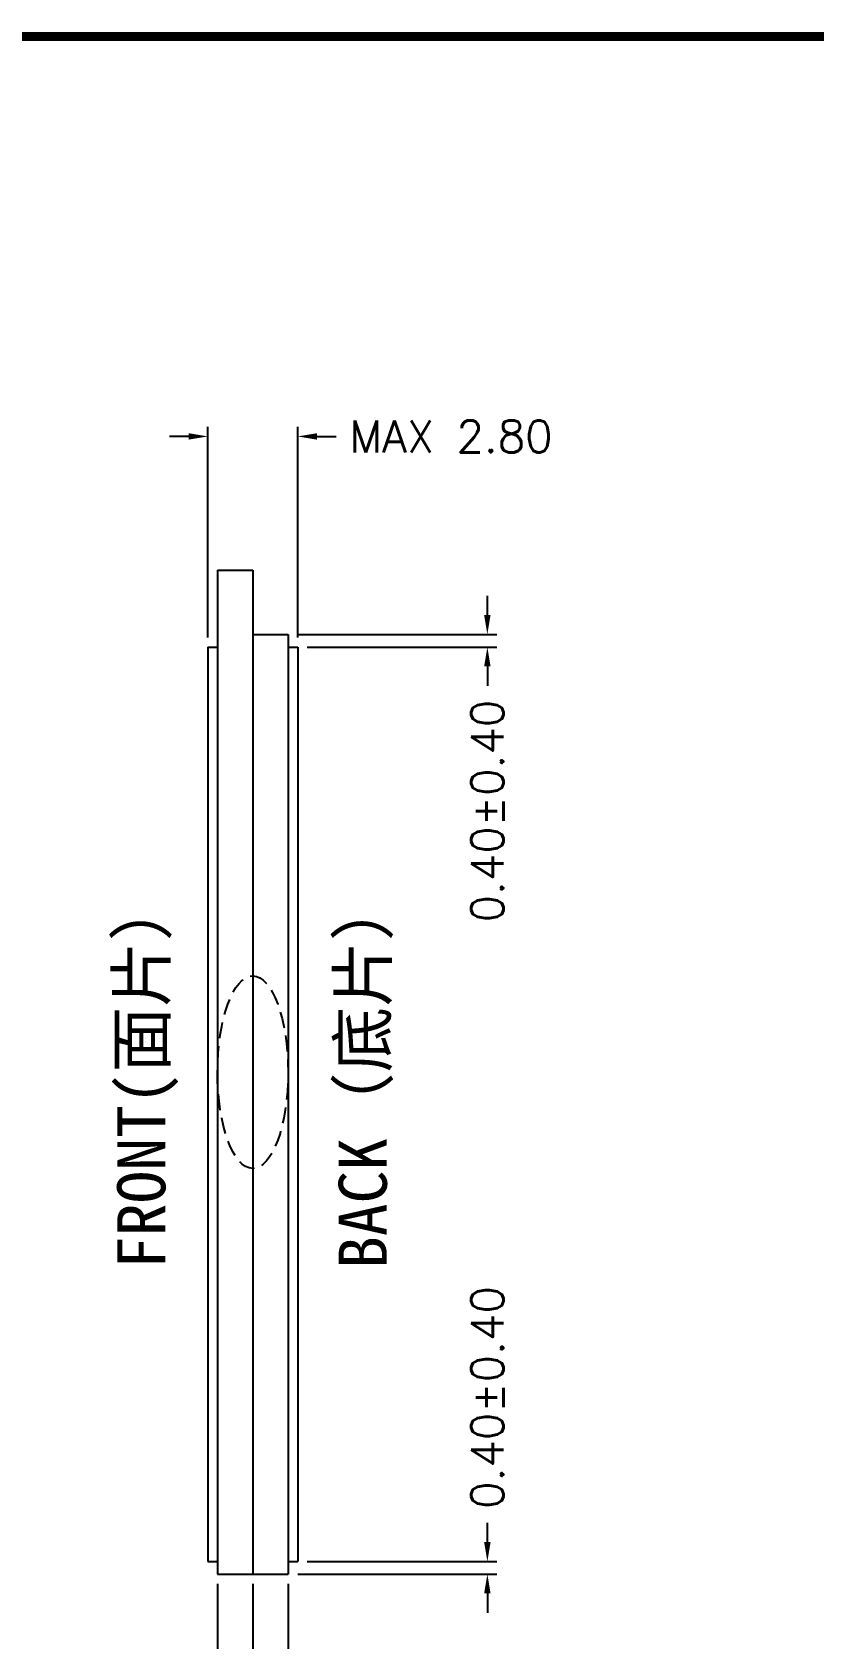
# Model space of a CAD drawing. Header units: inches. Extents: x -1849 to -1456, y -1004 to -896.
# Drawn here: x -1722.9 to -1698.6, y -972.1 to -922.1 of the extents above; entities that cross this region are included whole.
import ezdxf
from ezdxf.enums import TextEntityAlignment as Align

# ---------------------------------------------------------------- set-up
doc = ezdxf.new("R2010")
doc.units = ezdxf.units.IN
doc.header["$MEASUREMENT"] = 0
doc.header["$PDMODE"] = 35
doc.linetypes.add('DASHED', pattern=[0.75, 0.5, -0.25])
doc.layers.add('dim', color=3, linetype='Continuous')
doc.layers.add('SPEC', color=2, linetype='Continuous')
doc.styles.add('romans', font='romans.shx')
doc.styles.add('公司名', font='')
doc.styles.get('公司名').set_extended_font_data('SimSun')
doc.dimstyles.new('LCDDIM', dxfattribs={"dimtxt": 1, "dimasz": 0.6, "dimexe": 0.3, "dimexo": 0.3, "dimgap": 0.1, "dimtad": 0, "dimzin": 0, "dimdsep": 46, "dimtxsty": 'romans', "dimcen": 2.5, "dimclrd": 256, "dimclre": 256, "dimclrt": 256, "dimazin": 3, "dimtfac": 1, "dimtofl": 0, "dimtmove": 0, "dimatfit": 0, "dimfxl": 0, "dimlwd": -1, "dimlwe": -1, "dimarcsym": 0})

# ---------------------------------------------------------------- blocks, each defined once
blk = doc.blocks.new('*D19')
at = {"layer": 'Defpoints', "color": 0}
for p in [(-1714.647, -934.662), (-1717.447, -941.232), (-1714.647, -941.232)]:
    blk.add_point(p, dxfattribs=at)
at = {"layer": 'dim'}
for p, q in [((-1717.447, -940.932), (-1717.447, -934.362)), ((-1714.647, -940.932), (-1714.647, -934.362)), ((-1718.047, -934.662), (-1718.647, -934.662)), ((-1714.047, -934.662), (-1713.447, -934.662))]:
    blk.add_line(p, q, dxfattribs=at)
for points in [[(-1718.047, -934.562), (-1718.047, -934.762), (-1717.447, -934.662)], [(-1714.047, -934.562), (-1714.047, -934.762), (-1714.647, -934.662)]]:
    blk.add_solid(points, dxfattribs=at)
at = {"layer": 'dim', "insert": (-1709.871, -934.662), "char_height": 1, "attachment_point": 5, "style": 'romans'}
blk.add_mtext('MAX 2.80', dxfattribs=at)
blk = doc.blocks.new('*D20')
at = {"layer": 'Defpoints', "color": 0}
for p in [(-1717.147, -970.132), (-1716.047, -970.132), (-1716.047, -976.127)]:
    blk.add_point(p, dxfattribs=at)
at = {"layer": 'dim'}
for p, q in [((-1717.147, -970.432), (-1717.147, -976.427)), ((-1716.047, -970.432), (-1716.047, -976.427)), ((-1717.747, -976.127), (-1718.347, -976.127)), ((-1715.447, -976.127), (-1714.847, -976.127))]:
    blk.add_line(p, q, dxfattribs=at)
for points in [[(-1717.747, -976.027), (-1717.747, -976.227), (-1717.147, -976.127)], [(-1715.447, -976.027), (-1715.447, -976.227), (-1716.047, -976.127)]]:
    blk.add_solid(points, dxfattribs=at)
at = {"layer": 'dim', "insert": (-1711.009, -976.127), "char_height": 1, "attachment_point": 5, "style": 'romans'}
blk.add_mtext('1.10%%P0.10', dxfattribs=at)
blk = doc.blocks.new('*D21')
at = {"layer": 'Defpoints', "color": 0}
for p in [(-1716.047, -970.132), (-1714.947, -970.132), (-1714.947, -973.617)]:
    blk.add_point(p, dxfattribs=at)
at = {"layer": 'dim'}
for p, q in [((-1716.047, -970.432), (-1716.047, -973.917)), ((-1714.947, -970.432), (-1714.947, -973.917)), ((-1716.647, -973.617), (-1717.247, -973.617)), ((-1714.347, -973.617), (-1713.747, -973.617))]:
    blk.add_line(p, q, dxfattribs=at)
for points in [[(-1716.647, -973.517), (-1716.647, -973.717), (-1716.047, -973.617)], [(-1714.347, -973.517), (-1714.347, -973.717), (-1714.947, -973.617)]]:
    blk.add_solid(points, dxfattribs=at)
at = {"layer": 'dim', "insert": (-1709.909, -973.617), "char_height": 1, "attachment_point": 5, "style": 'romans'}
blk.add_mtext('1.10%%P0.10', dxfattribs=at)
blk = doc.blocks.new('*D22')
at = {"layer": 'Defpoints', "color": 0}
for p in [(-1714.947, -970.132), (-1714.647, -969.732), (-1708.736, -969.732)]:
    blk.add_point(p, dxfattribs=at)
at = {"layer": 'dim'}
for p, q in [((-1708.736, -969.132), (-1708.736, -968.532)), ((-1714.647, -970.132), (-1708.436, -970.132)), ((-1714.347, -969.732), (-1708.436, -969.732)), ((-1708.736, -970.732), (-1708.736, -971.332))]:
    blk.add_line(p, q, dxfattribs=at)
for points in [[(-1708.836, -969.132), (-1708.636, -969.132), (-1708.736, -969.732)], [(-1708.836, -970.732), (-1708.636, -970.732), (-1708.736, -970.132)]]:
    blk.add_solid(points, dxfattribs=at)
at = {"layer": 'dim', "insert": (-1708.736, -964.623), "char_height": 1, "attachment_point": 5, "rotation": 90, "style": 'romans'}
blk.add_mtext('0.40%%P0.40', dxfattribs=at)
blk = doc.blocks.new('*D23')
at = {"layer": 'Defpoints', "color": 0}
for p in [(-1714.947, -940.832), (-1714.647, -941.232), (-1708.736, -941.232)]:
    blk.add_point(p, dxfattribs=at)
at = {"layer": 'dim'}
for p, q in [((-1708.736, -940.232), (-1708.736, -939.632)), ((-1714.647, -940.832), (-1708.436, -940.832)), ((-1714.347, -941.232), (-1708.436, -941.232)), ((-1708.736, -941.832), (-1708.736, -942.432))]:
    blk.add_line(p, q, dxfattribs=at)
for points in [[(-1708.836, -940.232), (-1708.636, -940.232), (-1708.736, -940.832)], [(-1708.836, -941.832), (-1708.636, -941.832), (-1708.736, -941.232)]]:
    blk.add_solid(points, dxfattribs=at)
at = {"layer": 'dim', "insert": (-1708.736, -946.342), "char_height": 1, "attachment_point": 5, "rotation": 90, "style": 'romans'}
blk.add_mtext('0.40%%P0.40', dxfattribs=at)
blk = doc.blocks.new('A')
at = {"layer": 'SPEC', "const_width": 0.28}
blk.add_lwpolyline([(0, 0), (0, 81.172), (114.799, 81.173), (114.8, 0), (0, 0)], dxfattribs=at)

msp = doc.modelspace()

# ---------------------------------------------------------------- linework, layer by layer
for p, q in [((-1717.147, -938.832), (-1716.047, -938.832)), ((-1717.147, -938.832), (-1717.147, -970.132)), ((-1716.047, -938.832), (-1716.047, -970.132)), ((-1716.047, -940.832), (-1714.947, -940.832)), ((-1714.947, -940.832), (-1714.947, -970.132)), ((-1717.447, -941.232), (-1717.447, -969.732)), ((-1717.447, -941.232), (-1717.147, -941.232)), ((-1714.947, -941.232), (-1714.647, -941.232)), ((-1714.647, -941.232), (-1714.647, -969.732)), ((-1717.447, -969.732), (-1717.147, -969.732)), ((-1717.147, -970.132), (-1714.947, -970.132)), ((-1714.947, -969.732), (-1714.647, -969.732))]:
    msp.add_line(p, q)
at = {"linetype": 'DASHED'}
msp.add_ellipse((-1716.047, -954.482), major_axis=(0, 3), ratio=0.366667, dxfattribs=at)

# ---------------------------------------------------------------- block references
msp.add_blockref('A', (-1775.643, -1003.371))

# ---------------------------------------------------------------- texts
at = {"layer": 'SPEC', "color": 2, "style": '公司名'}
for s, p in [('FRONT(面片）', (-1719.447, -954.482)), ('BACK（底片）', (-1712.647, -954.482))]:
    msp.add_text(s, height=1.5, rotation=90, dxfattribs=at).set_placement(p, align=Align.MIDDLE)

# ---------------------------------------------------------------- dimensions: what is measured, and where the dimension line sits
at = {"layer": 'dim'}
for base, p1, p2, text, picture, middle in [((-1714.647, -934.662), (-1717.447, -941.232), (-1714.647, -941.232), 'MAX <>', '*D19', (-1709.871, -934.662)), ((-1716.047, -976.127), (-1717.147, -970.132), (-1716.047, -970.132), '<>%%P0.10', '*D20', (-1711.009, -976.127)), ((-1714.947, -973.617), (-1716.047, -970.132), (-1714.947, -970.132), '<>%%P0.10', '*D21', (-1709.909, -973.617))]:
    dim = msp.add_linear_dim(base=base, p1=p1, p2=p2, text=text, dimstyle='LCDDIM', dxfattribs=at)
    dim.commit()
    dim.dimension.update_dxf_attribs({"geometry": picture, "text_midpoint": middle})
for base, p1, p2, angle, picture, middle in [((-1708.736, -941.232), (-1714.947, -940.832), (-1714.647, -941.232), 270, '*D23', (-1708.736, -946.342)), ((-1708.736, -969.732), (-1714.947, -970.132), (-1714.647, -969.732), 90, '*D22', (-1708.736, -964.623))]:
    dim = msp.add_linear_dim(base=base, p1=p1, p2=p2, angle=angle, text='<>%%P0.40', dimstyle='LCDDIM', dxfattribs=at)
    dim.commit()
    dim.dimension.update_dxf_attribs({"geometry": picture, "text_midpoint": middle})

doc.saveas('drawing.dxf')
